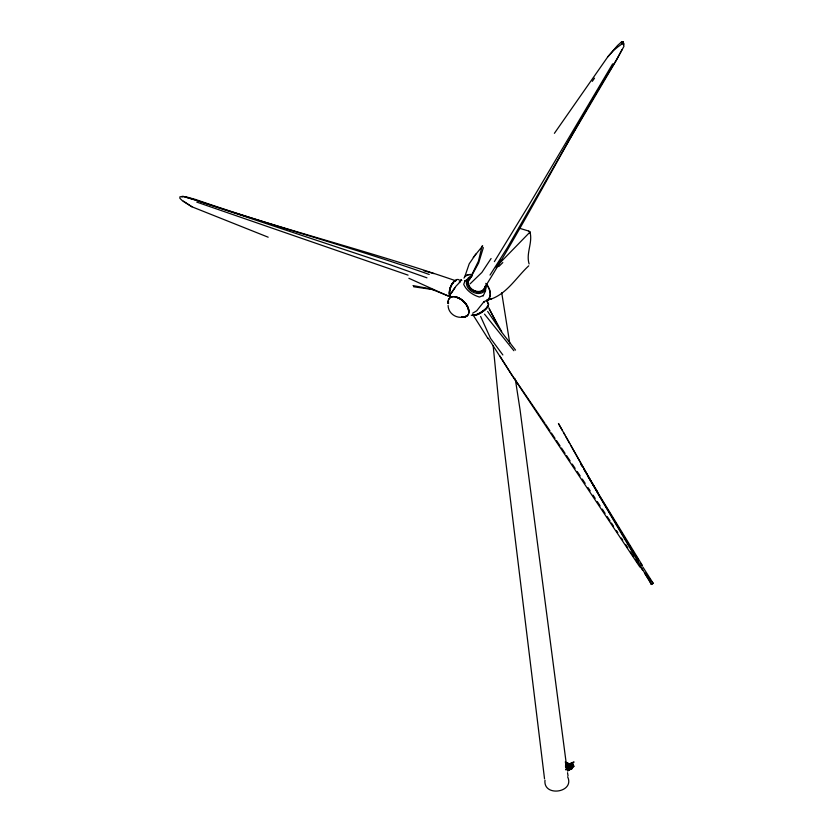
<?xml version="1.0" encoding="UTF-8"?>
<svg xmlns="http://www.w3.org/2000/svg" width="833" height="833" viewBox="0 0 833 833"><rect width="100%" height="100%" fill="white"/><g stroke="black" fill="none" stroke-linecap="round" stroke-linejoin="round"><path stroke-width="1.25" d="M544.99 780.229C543.064 797.337 575.051 792.693 567.658 776.856M571.032 445.822L599.354 496.093L651.406 584.474L653.124 583.204L642.878 567.044M572.979 766.443L572.583 762.841M568.658 768.193L568.189 764.517M482.109 246.006L478.423 261.208L470.874 276.712M519.334 228.211L529.111 231.178L529.934 232.126L497.707 265.196M483.348 247.64L478.642 262.957L469.375 279.961M465.022 280.648L463.731 284.386C466.532 290.748 472.863 295.09 479.381 297.048L483.39 295.517M465.106 275.775L469.218 263.79L475.882 254.034M565.722 769.661L568.387 765.933L572.563 764.413M483.15 295.902L485.681 290.623M622.074 49.543L616.597 59.716C569.803 134.144 531.121 213.258 484.546 287.77M449.83 295.403L451.455 292.622M612.63 63.902L528.403 205.97L494.375 261.624M469.468 277.858L472.082 275.962A10.537 8.236 31.4 0 0 466.917 285.729A10.537 8.236 31.4 0 0 478.85 293.508A10.537 8.236 31.4 0 0 486.108 284.99M496.145 267.82L500.695 260.167M463.971 278.097L464.627 277.056A16.181 10.006 44 0 1 471.811 274.526M490.023 275.067L507.235 247.901L569.178 140.09L615.649 61.444L623.917 46.429L623.303 41.65L621.449 41.994L617.524 45.513L607.778 56.842L554.393 133.332M491.085 258.522L481.88 272.453L470.114 283.834M454.922 287.729L451.267 293.122L455.974 286.198L459.816 282.22L461.378 279.909L460.784 279.721M473.279 257.428L482.703 245.881M592.294 81.353L594.523 78.167M569.376 765.891L570.553 764.475M567.127 769.213L570.532 764.319M567.471 769.151L570.792 764.59M567.502 769.39L573.916 766.1L565.201 762.039M569.001 767.193L565.534 765.569L569.064 767.61L570.99 764.538L568.866 767.016M568.929 767.974L571.23 764.652M567.283 770.504L571.917 768.213L573.656 766.464M569.116 767.964L571.5 764.923M567.658 770.681L571.917 768.213M567.679 770.921L572.281 768.39M570.834 766.714L571.979 765.142M570.657 767.089L572.177 765.09L571.032 766.776M571.334 766.943L572.417 765.204M571.553 766.901L572.656 765.308M570.928 768.213L572.917 766.121L565.711 762.851M571.573 767.058L572.906 765.371L565.867 762.632M571.875 766.901L565.513 763.757M572.032 766.683L565.69 763.694M565.846 764.382L566.971 762.809M566.065 764.34L567.211 762.913M566.086 764.496L567.45 763.028M566.315 764.611L567.429 762.872M565.94 765.433L567.69 763.143M566.752 764.663L567.929 763.247M567.71 763.611L566.357 765.537M567.981 763.882C560.14 770.286 586.359 755.635 566.461 765.558M567.971 763.726L566.076 766.776M565.878 767.151L568.221 763.996M566.315 766.901L568.044 764.455M566.534 766.849L568.241 764.402L568.835 768.151L568.481 764.517L566.555 767.006M566.596 767.495L568.502 764.663M566.409 767.953L568.762 764.788M565.753 769.723L568.387 765.912L572.615 764.278M566.575 768.88L569.48 765.121M566.763 769.046L570.272 764.194L567.388 768.557M487.138 300.932L486.67 300.38L483.921 301.733L476.726 310.771L472.675 313.218M566.232 765.444L570.376 766.901M607.778 56.842L613.442 50.521L617.857 46.919L621.939 43.962L623.855 43.847M528.747 265.821C516.47 277.129 507.182 293.643 490.543 299.245M566.388 765.1L573.208 762.33M498.728 266.591L502.809 262.562M464.793 281.044L466.626 279.836M651.406 584.474L653.124 583.204M573.281 766.298L567.856 768.901M573.916 766.1C573.114 767.797 565.701 768.505 567.117 768.547L572.917 766.121M572.802 765.589L566.742 768.338L572.5 765.85M568.408 766.048L572.698 764.34M487.253 300.244L491.73 298.662L487.128 300.234M182 197.036L183.729 196.546L196.661 200.347M462.482 317.175C455.349 318.279 448.216 312.864 448.081 305.503M413.605 286.76L434.035 289.749M413.022 285.594L430.546 288.853L449.029 296.184M186.665 197.015L195.505 199.462C272.828 226.316 352.057 247.276 429.245 274.474M424.07 270.84L433.962 273.62M197.879 200.743C283.033 229.564 370.352 251.389 455.37 280.638M459.222 282.023L459.816 282.22M196.723 202.086L408.076 275.129M426.965 277.837L389.563 264.561L195.463 200.076L182.885 196.286L179.886 196.88L179.876 198.306L182.531 200.878L191.934 206.792L268.174 237.197M408.878 278.284L448.05 295.996M565.534 762.913L572.344 766.068M565.857 763.309L572.188 766.454L565.669 763.538M571.074 766.683L566.971 765.09M570.876 766.829L566.69 764.809L570.886 766.985M566.461 765.34L570.043 766.693M569.657 766.954L567.231 765.673M567.273 765.912L569.678 766.641M565.503 765.35L569.387 767.162M571.282 768.411L572.021 768.755M565.638 765.86L569.054 767.453M565.482 766.079L568.908 767.651M565.503 766.235L568.929 767.807M566.482 766.995L568.762 768.036M566.305 767.058L568.606 768.255L566.19 767.328M567.273 770.067L568.033 770.431M191.934 206.792L183.343 201.117M528.591 231.241L529.934 232.126L530.392 233.709M653.072 583.537L645.044 572.927M461.378 279.909L461.815 280.44M484.504 314.124L513.867 350.714M515.533 350.099L501.789 332.294L487.659 311.438M502.851 354.941L490.575 338.427L480.62 316.436M544.949 423.362L511.098 373.767L488.253 338.219M545.667 424.434L549.978 430.869M551.415 433.004L555.007 438.366M556.444 440.511L560.036 445.863M561.473 448.008L565.055 453.371M566.492 455.505L570.084 460.868M572.24 464.085L575.114 468.365M577.269 471.582L580.143 475.872M582.298 479.079L585.172 483.369M588.046 487.659L590.201 490.866M642.607 570.209L639.765 565.909M644.763 573.437L649.053 579.903M639.827 566.961L511.743 374.902L499.675 355.733M593.065 495.156L595.178 498.373M597.303 501.591L600.135 505.881M602.259 509.088L605.091 513.378M607.215 516.595L610.048 520.885M611.453 523.03L613.577 526.248M616.41 530.538L617.826 532.672M621.366 538.035L622.782 540.18M625.614 544.47L627.728 547.687M630.56 551.977L633.392 556.267M635.517 559.474L637.641 562.692M486.93 284.313L489.471 289.155A16.181 10.006 44 0 1 486.889 300.224M473.144 315.051L488.003 338.614M483.921 301.733L484.285 302.317M629.196 545.178L630.56 547.364M631.935 549.551L633.986 552.831M636.037 556.111L638.088 559.391M640.14 562.671L642.191 565.951M486.67 300.38L488.45 304.805M587.504 475.882L642.378 565.43M580.872 464.366L582.215 466.574M583.558 468.792L597.667 492.043M638.401 560.932L599.219 495.479L566.086 436.992M562.265 430.234L558.443 423.487L569.772 443.583M563.535 432.483L564.816 434.732M489.231 309.085L501.685 331.586M488.804 307.71L496.572 323.329M529.965 231.991C532.953 242.653 525.758 253.211 529.111 263.936M649.771 580.986L651.271 584.245M487.503 301.515L487.951 303.17M621.449 41.994L621.939 43.962M501.716 292.747L509.744 343.134M567.533 772.732L568.033 775.846M515.294 378.994L520.052 409.742L566.648 766.558M566.627 768.37L569.001 764.902M572.427 762.768L572.802 766.485M493.188 345.882L499.654 411.471L544.532 778.824M623.303 41.65L623.563 44.961M485.181 287.218L485.441 291.019M449.476 295.423A10.433 5.123 -71.8 0 1 452.579 283.168A10.433 5.123 -71.8 0 1 459.597 280.284M450.059 296.569A9.173 4.509 -71.8 0 1 450.382 287.104A9.173 4.509 -71.8 0 1 456.057 280.419M450.268 296.631A9.173 4.509 -71.8 0 1 450.591 287.177A9.173 4.509 -71.8 0 1 456.265 280.492M450.268 296.204A8.726 4.29 -71.8 0 1 453.444 282.408M464.72 276.525A16.473 10.183 44 0 1 472.217 274.734M485.774 283.376A16.473 10.183 44 0 1 487.93 299.88M467.074 315.488A12.141 7.362 43.9 0 1 464.699 316.655A12.089 7.33 43.9 0 0 466.98 315.499M448.508 303.524A12.141 7.362 43.9 0 1 448.446 301.452M455.412 297.037A12.141 7.362 43.9 0 1 468.583 310.261M448.498 303.597A12.089 7.33 43.9 0 1 448.446 301.525M455.37 297.131A12.089 7.33 43.9 0 1 468.49 310.303M448.196 303.493A12.464 7.559 43.9 0 1 456.474 297.1A12.464 7.559 43.9 0 1 468.562 309.23A12.464 7.559 43.9 0 1 461.617 316.967A12.526 7.591 43.9 0 0 468.656 309.189A12.526 7.591 43.9 0 0 456.515 297.006A12.526 7.591 43.9 0 0 448.196 303.42M488.023 303.306A10.423 3.197 -32.3 0 1 482.89 310.948A10.423 3.197 -32.3 0 1 471.259 315.207M487.93 306.232A9.163 2.811 -32.4 0 1 480.933 312.844A9.163 2.811 -32.4 0 1 472.748 315.259M487.805 306.013A9.163 2.811 -32.3 0 1 480.828 312.625A9.163 2.811 -32.3 0 1 472.623 315.051M487.555 306.409A8.726 2.676 -32.3 0 1 480.912 312.687A8.726 2.676 -32.3 0 1 473.113 314.999M485.337 286.437A9.278 7.237 31.4 0 1 472.54 290.061A9.278 7.237 31.4 0 1 471.009 277.087M485.254 286.573A9.267 7.237 31.3 0 1 472.457 290.196A9.267 7.237 31.3 0 1 470.926 277.233M484.921 286.313A8.819 6.883 31.3 0 1 473.738 290.342A8.819 6.883 31.3 0 1 469.802 278.534"/></g></svg>
